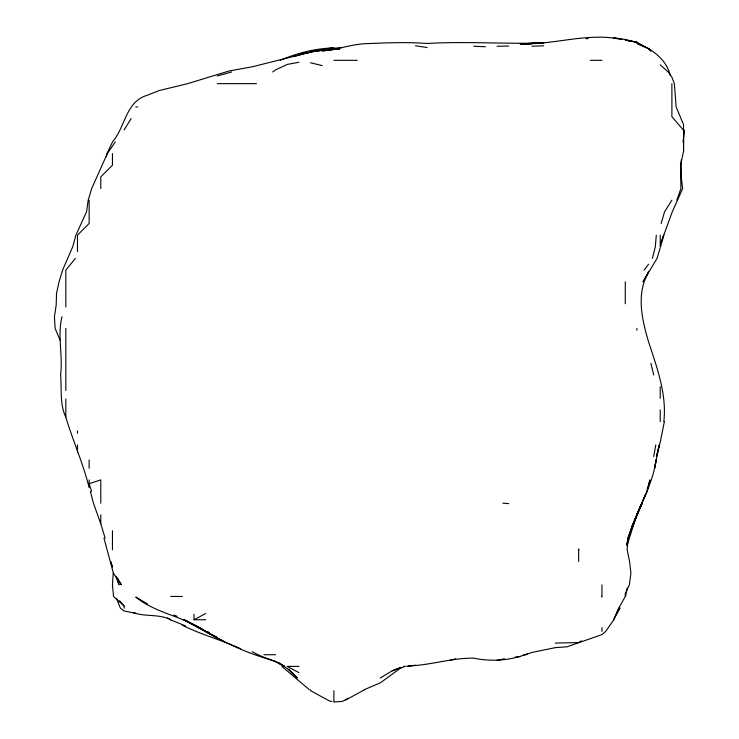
<?xml version="1.0" encoding="UTF-8"?>
<svg xmlns="http://www.w3.org/2000/svg" width="739" height="739" viewBox="0 0 739 739"><rect width="100%" height="100%" fill="white"/><g stroke="black" fill="none" stroke-linecap="round" stroke-linejoin="round"><path stroke-width="1.11" d="M681.256 159.92L681.201 176.87L682.66 188.528L671.89 212.814L661.091 242.586L663.751 235.15L660.564 246.798M676.813 200.177L680.915 188.528L680.508 165.213L683.547 151.504L683.547 132.207M113.224 573.141L112.448 584.798L113.51 596.447L124.106 605.98L124.106 608.105M656.297 235.15L655.317 246.798L652.38 258.456M684.563 130.249L683.03 141.906L683.547 141.906M663.807 421.627C666.994 394.561 656.897 367.301 648.583 341.88C641.849 319.202 636.011 293.9 648.583 271.952L643.041 281.762L657.008 258.456L660.232 247.87M627.42 541.354L626.968 544.532L628.362 538.177L626.995 545.594L636.436 515.924M656.204 459.769C653.415 479.066 644.63 496.784 636.926 514.473L641.858 503.213L631.928 526.519L627.873 538.177M653.682 456.591L655.798 444.933M656.14 459.769L654.569 468.249L659.271 444.933L656.472 456.591L660.232 442.171L664.37 421.627M106.37 156.742L106.97 153.564L112.522 141.906C125.565 126.711 125.408 101.843 147.163 95.285L159.07 90.592L187.743 83.636L228.998 71.009L252.313 66.787L310.583 52.173L322.241 50.003L339.349 48.95M62.002 316.735C57.18 335.802 63.083 355.561 60.58 375.006C61.928 389.093 59.508 404.002 65.826 417.193C72.939 440.915 83.239 463.602 89.142 487.712M625.508 596.447L627.254 587.976M661.174 223.492L664.546 211.834L671.89 200.177M647.133 489.587L648.288 485.643M648.583 484.655L649.969 479.897L647.105 491.555L636.926 514.159L642.256 503.213L632.141 526.519L628.03 538.177L627.143 549.834L629.591 561.483L630.903 573.141L629.388 584.798L625.268 593.5L625.268 596.447L618.829 608.105L613.61 619.762L620.104 608.105M636.381 515.924L632.51 526.519L641.821 503.213L631.928 526.519M643.115 500.035L645.267 494.733M618.829 608.105L613.61 620.095L605.657 631.42L601.962 634.616L566.998 646.819L555.34 647.632L532.025 652.435L525.346 654.726M124.106 129.925L131.163 118.6M115.312 141.906L107.34 153.564L91.691 188.528L88.2 200.177L86.509 211.834L75.914 235.15L72.708 246.798L62.612 270.114L59.074 281.762L56.515 293.42L56.182 305.078L54.437 316.735L55.12 328.384L60.025 340.042M644.14 270.114L648.583 264.183M75.341 258.456L65.826 270.114L65.826 306.934M333.889 702.05L342.6 701.348L348.235 698.133M272.654 71.979L275.619 69.854L287.277 64.413L298.925 62.279M401.138 667.65L380.52 682.744L364.244 689.69M408.067 665.95C430.237 665.377 451.594 657.849 473.754 658.144C491.574 661.885 510.963 660.601 527.738 653.627M399.993 667.594L392.169 670.836L380.151 678.033M581.565 640.805L578.646 642.551L555.34 643.069M364.678 689.69L345.547 700.092M194.034 614.174L194.034 619.762L205.691 613.509M280.238 60.321C297.244 53.116 315.331 48.238 333.889 48.017L325.881 48.663L341.307 47.776M294.695 56.404C308.985 51.508 324.116 49.337 339.192 48.959L310.583 51.481L322.241 50.003M392.169 670.836L403.827 666.994M91.571 491.555L89.142 483.694L100.79 479.897L100.79 503.213M217.349 75.969L231.695 71.979M450.448 660.084L455.741 658.855M497.061 660.417L504.478 658.735M407.041 666.384L415.484 665.183M333.889 49.504L322.241 50.926C337.982 49.587 352.928 43.684 368.853 43.546C388.271 42.779 407.734 42.003 427.133 43.472C465.986 41.208 504.866 44.128 543.682 42.991L520.376 43.749C554.315 45.107 588.493 31.934 622.09 39.583L619.975 39.176M586.064 38.816L588.179 38.557M336.91 49.144L338.924 48.903M336.91 49.116L338.924 48.894M515.074 657.119L520.376 656.565M403.827 666.384L405.942 666.162M525.669 43.989L543.682 42.631L520.376 43.924M333.889 49.208L339.192 48.977M532.025 46.224L543.682 45.809M497.061 46.234L508.718 46.058M520.376 43.749L532.025 43.749M333.889 60.321L357.205 60.321M590.304 60.321L601.962 60.321M217.349 83.636L256.498 83.636M135.764 106.943L137.703 106.943M683.547 130.249L671.89 116.725L671.89 83.636M170.727 596.447L182.385 596.447M167.457 617.924L170.727 619.762C158.894 613.592 144.881 617.13 132.844 612.465M194.034 619.762L205.691 619.762M147.412 603.902L135.764 597.047C156.428 613.841 183.928 616.234 205.618 631.42L208.869 632.445M263.962 654.726L275.619 654.726M523.766 654.726L526.029 654.726M287.277 666.384L298.925 666.384M332.079 701.348L330.259 701.348L322.241 697.043L310.583 690.642L310.583 689.69M473.754 46.261L485.412 46.751M502.862 503.213L508.718 503.61M415.484 45.8L427.133 47.508M135.764 613.333L124.106 610.968L120.346 608.105L116.633 598.572M617.85 38.724L613.61 37.8L625.268 39.426L636.926 42.299L625.268 40.174L636.926 42.197L648.482 48.663L636.926 43.472L648.583 48.543L651.013 51M275.619 661.266C251.242 654.643 227.483 644.611 205.848 631.42L217.349 638.099L183.734 619.762M310.583 62.787L322.241 65.595M185.563 625.924L170.247 619.762M240.655 648.713C221.552 639.956 201.156 634.727 182.385 625.222M173.905 615.06L177.083 616.317M205.691 631.106L184.066 619.762L217.349 637.646L205.618 631.42L208.869 632.676M206.163 631.42L209.211 632.676M219.243 639.032L223.039 640.824M287.277 666.569L298.925 672.601M252.313 651.687C262.539 657.83 274.437 660.213 284.644 666.384L278.326 662.458M185.748 620.317L194.034 625.296M279.453 663.271L287.277 668.638L297.318 678.033L288.82 669.229M276.497 661.83L280.866 664.675M660.232 64.838L668.259 71.979L671.89 77.198L674.356 83.636L676.157 106.943L683.547 124.651L683.547 151.504M309.345 689.69L281.808 666.384M650.883 51L648.583 48.663C658.541 54.631 667.456 63.554 670.162 75.156M119.579 600.779L124.106 605.98M601.509 596.447L601.962 597.02L601.962 584.798M117.483 578L121.335 584.798L113.381 573.141L103.959 538.177M100.79 523.822L93.447 503.213L90.398 491.555M115.903 576.318L119.025 584.798L116.586 577.381M578.886 549.834L578.646 548.985L578.646 561.483M105.123 538.177L100.79 523.692L100.79 514.861M650.883 363.348L653.738 375.006M660.232 235.15L660.232 246.798M660.232 386.663L660.232 398.312M660.232 409.969L660.232 421.627M636.926 328.384L636.926 330.194M625.268 281.762L625.268 303.747M601.962 627.568L601.962 631.42M333.889 690.66L333.889 701.348M112.448 153.564L112.448 165.213L100.79 176.87L100.79 188.528M112.448 530.759L112.448 549.834M89.142 200.177L89.142 223.492L77.484 235.15L77.484 251.583M89.142 459.981L89.142 468.249M89.142 479.897L89.142 483.694M77.484 430.948L77.484 433.285M77.484 444.933L77.484 452.092M65.826 328.384L65.826 390.432M65.826 399.032L65.826 417.193M310.583 52.173L298.925 54.261L310.583 52.229M112.448 566.841L110.564 561.483L112.448 566.841"/></g></svg>
